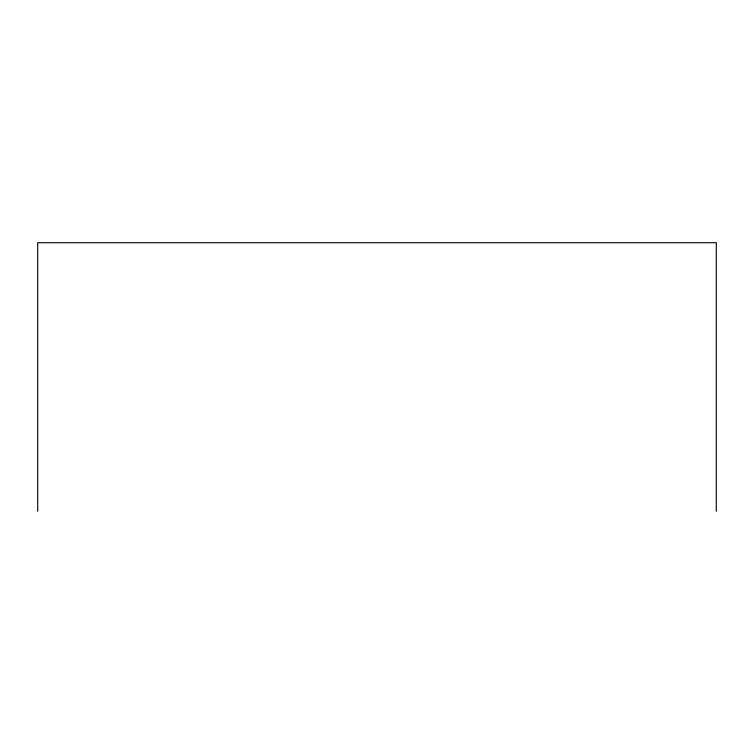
<?xml version="1.0" encoding="UTF-8"?>
<svg xmlns="http://www.w3.org/2000/svg" width="754" height="754" viewBox="0 0 754 754"><rect width="100%" height="100%" fill="white"/><g stroke="black" fill="none" stroke-linecap="round" stroke-linejoin="round"><path stroke-width="1.13" d="M716.3 511.287L716.3 242.713L37.7 242.713L37.7 511.287"/></g></svg>
